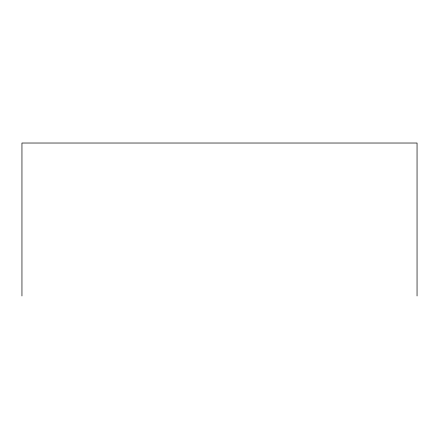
<?xml version="1.0" encoding="UTF-8"?>
<svg xmlns="http://www.w3.org/2000/svg" width="439" height="439" viewBox="0 0 439 439"><rect width="100%" height="100%" fill="white"/><g stroke="black" fill="none" stroke-linecap="round" stroke-linejoin="round"><path stroke-width="0.66" d="M417.05 295.974L417.05 143.026L21.95 143.026L21.95 295.974"/></g></svg>
